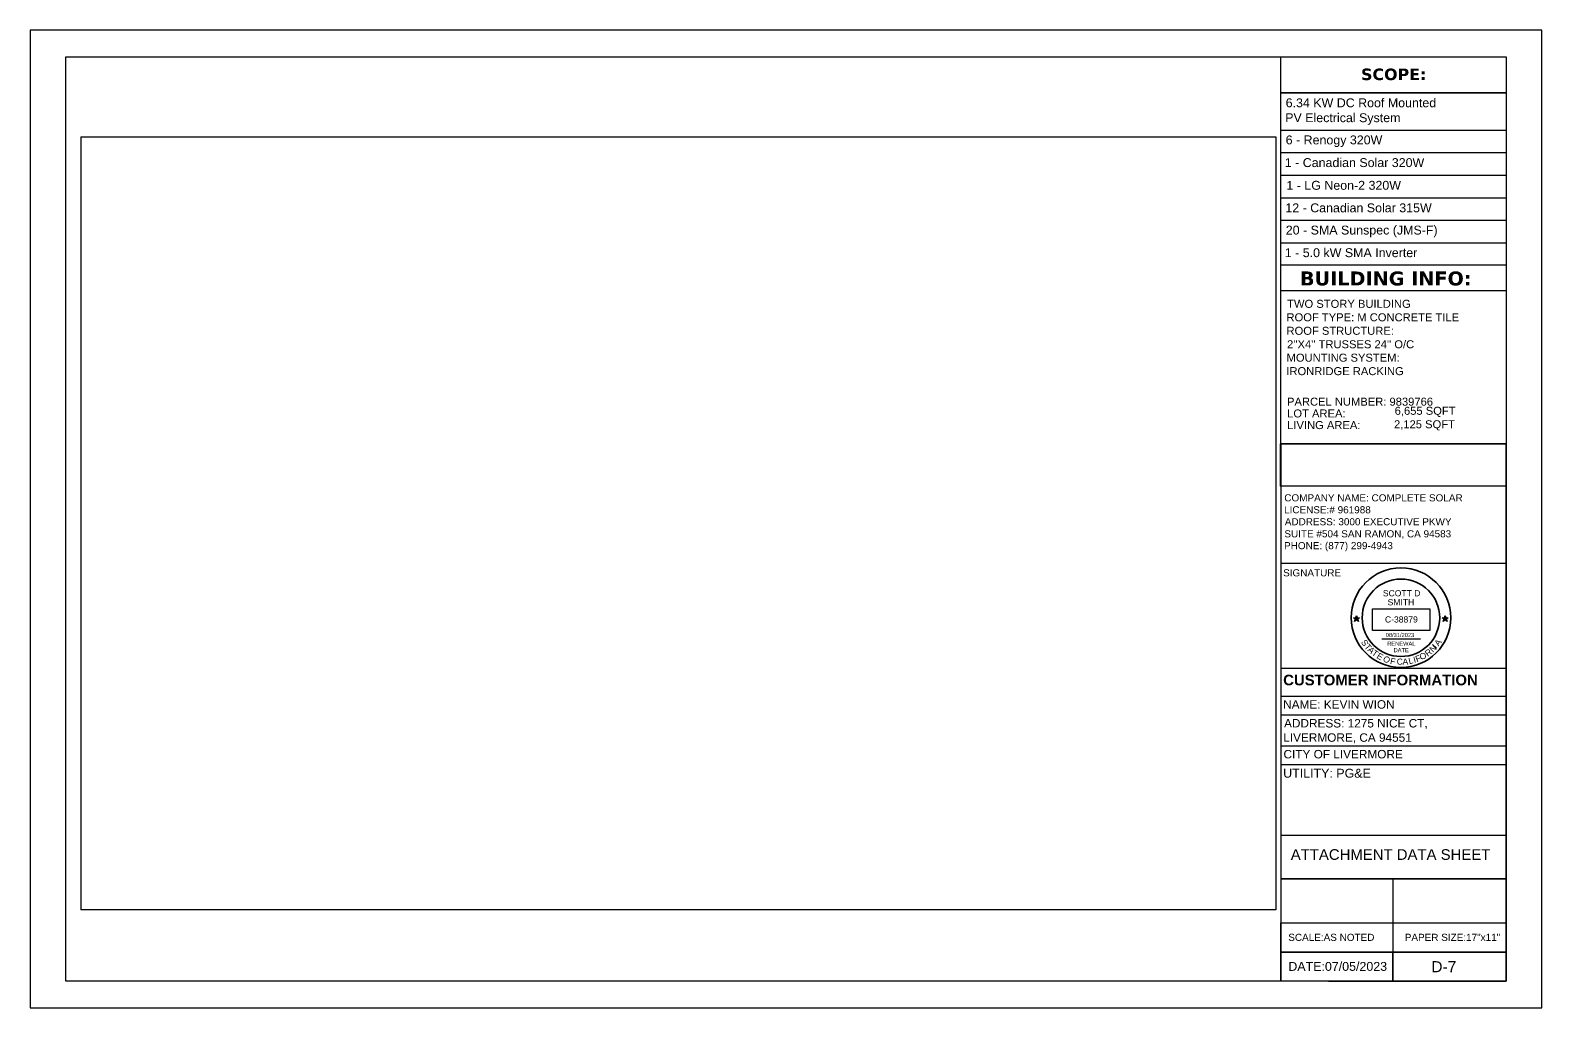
# Model space of a CAD drawing. Header units: millimetres. Extents: x -419 to 20046, y -14642 to 2638.
# Drawn here: x 2165 to 3865, y -13422 to -12322 of the extents above; entities that cross this region are included whole.
import ezdxf

# ---------------------------------------------------------------- set-up
doc = ezdxf.new("R2010")
doc.units = ezdxf.units.MM
for name, color, linetype in [('PDF14_0', 7, 'Continuous'), ('PDF14_PDF_Geometry', 7, 'Continuous'), ('PDF14_Text', 7, 'Continuous'), ('PDF5_Text', 7, 'Continuous'), ('PDF_Text', 7, 'Continuous')]:
    doc.layers.add(name, color=color, linetype=linetype)
doc.styles.add('PDF Arial', font='arial.ttf')
doc.styles.add('PDF Arial Bold', font='arialbd.ttf')
doc.styles.add('PDF Verdana Bold', font='verdanab.ttf')
doc.styles.get("Standard").update_dxf_attribs({"font": 'arial.ttf'})
picture_1 = doc.add_image_def('image56.png', size_in_pixel=(45, 240))
picture_2 = doc.add_image_def('image57.png', size_in_pixel=(3192, 4933))
picture_3 = doc.add_image_def('image15.png', size_in_pixel=(858, 321))

# ---------------------------------------------------------------- blocks, each defined once
blk = doc.blocks.new('star')
h = blk.add_hatch(color=256)
h.dxf.hatch_style = 1
h.paths.add_polyline_path([(116.5, 62.57), (116.86, 62.57), (116.68, 63.12)])
h.paths.add_polyline_path([(116.68, 62.02), (116.97, 62.23), (116.86, 62.57), (116.5, 62.57), (116.39, 62.23)])
h.paths.add_polyline_path([(116.5, 62.57), (115.92, 62.57), (116.39, 62.23)])
h.paths.add_polyline_path([(116.39, 62.23), (116.21, 61.67), (116.68, 62.02)])
h.paths.add_polyline_path([(116.68, 62.02), (117.15, 61.67), (116.97, 62.23)])
h.paths.add_polyline_path([(116.97, 62.23), (117.44, 62.57), (116.86, 62.57)])
for p, q in [((116.21, 61.67), (116.68, 63.12)), ((116.68, 63.12), (117.15, 61.67)), ((115.92, 62.57), (117.44, 62.57)), ((117.15, 61.67), (115.92, 62.57)), ((117.44, 62.57), (116.21, 61.67))]:
    blk.add_line(p, q)
blk = doc.blocks.new('a')
at = {"color": 1, "char_height": 15, "attachment_point": 1}
for s, insert, rotation in [('{\\C256;S}', (169, 149), 301.8504), ('{\\C256;T}', (176.1, 138.5), 308.5602), ('{\\C256;A}', (182.8, 131.2), 313.9392), ('{\\C256;T}', (190.6, 123.2), 324.7462), ('{\\C256;E}', (201.4, 115.5), 330.0103), ('{\\C256;O}', (299, 112.2), 12.6875), ('{\\C256;R}', (311.3, 116.8), 36.4598), ('{\\C256;N}', (322.6, 125.5), 43.0781), ('{\\C256;I}', (344.8, 127.8), 227.4846), ('{\\C256;A}', (335, 138.5), 54.6588), ('{\\C256;O}', (218.6, 109.1), 319.6464), ('{\\C256;A}', (258.4, 100.3), 1.6689), ('{\\C256;L}', (271.7, 101.5), 12.6875), ('{\\C256;I}', (283.7, 104.3), 13.6115), ('{\\C256;F}', (288.3, 105.4), 21.5682)]:
    blk.add_mtext_dynamic_manual_height_columns(s, width=30.733, gutter_width=125, heights=[0], dxfattribs=dict(at, insert=insert, rotation=rotation))
at = {"color": 1, "insert": (244.5, 100.5), "char_height": 15, "attachment_point": 1}
blk.add_mtext_dynamic_manual_height_columns('{\\C256;C}', width=30.733, gutter_width=125, heights=[0], dxfattribs=at)
blk = doc.blocks.new('1')
at = {"color": 1, "xscale": 0.1018808021228187, "yscale": 0.1018808021228187, "zscale": 0.1018808021228187}
blk.add_blockref('a', (510.97, 81.39), dxfattribs=at)
at = {"color": 1, "insert": (534.46, 91.84), "char_height": 1.528, "attachment_point": 1, "rotation": 347.3366}
blk.add_mtext_dynamic_manual_height_columns('{\\C256;F}', width=1.5282, gutter_width=12.74, heights=[0], dxfattribs=at)

msp = doc.modelspace()

# ---------------------------------------------------------------- linework, layer by layer
at = {"lineweight": 30}
msp.add_line((3685.371, -13007.215), (3729.154, -13007.215), dxfattribs=at)
at = {"lineweight": 35}
for radius in [56, 43.581]:
    msp.add_circle((3706.976, -12983.439), radius, dxfattribs=at)
at = {"layer": 'PDF14_0', "lineweight": 25}
for points in [[(2165.49, -12322.384), (2165.49, -13422.293), (3865.349, -13422.293), (3865.349, -12322.384)], [(3825.388, -12392.859), (3571.913, -12392.859)], [(3825.388, -12392.859), (3825.388, -12586.849), (3571.913, -12586.849), (3571.913, -12392.859)], [(2222.705, -13311.948), (2222.705, -12442.446), (3566.463, -12442.446), (3566.463, -13311.948)], [(3571.913, -12835.239), (3571.913, -12787.649), (3825.388, -12787.649), (3825.388, -12835.239)]]:
    msp.add_lwpolyline(points, close=True, dxfattribs=at)
for points in [[(3571.913, -12787.649), (3571.913, -12352.354)], [(3571.913, -12434.818), (3825.388, -12434.818)], [(3571.913, -12460.156), (3825.388, -12460.156)], [(3571.913, -12485.495), (3825.388, -12485.495)], [(3571.913, -12510.833), (3825.388, -12510.833)], [(3571.913, -12536.172), (3825.388, -12536.172)], [(3571.913, -12561.51), (3825.388, -12561.51)], [(3571.913, -12615.184), (3825.388, -12615.184)], [(3572.003, -12922.152), (3825.479, -12922.152)]]:
    msp.add_lwpolyline(points, dxfattribs=at)
at = {"layer": 'PDF14_PDF_Geometry', "lineweight": 25}
for points in [[(3825.388, -12352.354), (3825.388, -13392.322), (2205.45, -13392.322), (2205.45, -12352.354), (3825.388, -12352.354), (3825.388, -13392.322), (3571.913, -13392.322), (3571.913, -13359.537), (3825.388, -13359.537), (3571.913, -13359.537), (3571.913, -13326.569), (3825.388, -13326.569)], [(3825.388, -12870.204), (3825.388, -13326.569), (3825.388, -13359.537), (3825.388, -13392.322), (3825.388, -12787.649), (3571.913, -12787.649), (3571.913, -13392.322)], [(3571.913, -13040.217), (3825.388, -13040.217)], [(3571.913, -13071.55), (3825.388, -13071.55)], [(3571.913, -13092.62), (3825.388, -13092.62)], [(3571.913, -13127.494), (3825.479, -13127.494)], [(3571.913, -13148.655), (3825.479, -13148.655)], [(3571.913, -13228.212), (3825.479, -13228.212)], [(3575.454, -13277.345), (3825.388, -13277.345), (3571.913, -13277.345), (3825.388, -13277.345), (3697.788, -13277.345), (3697.788, -13326.569), (3825.388, -13326.569), (3825.388, -13277.345)], [(3697.788, -13326.569), (3697.788, -13359.537), (3697.788, -13392.322)]]:
    msp.add_lwpolyline(points, dxfattribs=at)
msp.add_lwpolyline([(3825.388, -13359.537), (3825.388, -13392.322), (3697.788, -13392.322), (3697.788, -13359.537)], close=True, dxfattribs=at)
at = {"layer": 'PDF14_PDF_Geometry', "color": 251, "lineweight": 25, "true_color": 0x525252}
msp.add_lwpolyline([(3625.496, -13392.322), (3825.388, -13392.322)], dxfattribs=at)

# ---------------------------------------------------------------- block references
at = {"xscale": 4.597039828451667, "yscale": 4.597039828451667, "zscale": 4.597039828451667, "rotation": 287.9700872862333}
for p in [(3219.061, -12562.692), (3318.762, -12562.714)]:
    msp.add_blockref('star', p, dxfattribs=at)
at = {"color": 1, "xscale": 4.51217474996896, "yscale": 4.51217474996896, "zscale": 4.51217474996896}
msp.add_blockref('1', (1284.239, -13442.812), dxfattribs=at)

# ---------------------------------------------------------------- texts
at = {"attachment_point": 1}
for s, width, heights, insert, char_height, line_spacing_factor in [('SCOTT D\\P  SMITH', 46.3475, [0], (3686.64, -12952.404), 6.8956, 0.88), ('RENEWAL\\P    DATE', 31.39541, [17.047], (3691.556, -13010.304), 4.597, 0.96)]:
    msp.add_mtext_dynamic_manual_height_columns(s, width=width, gutter_width=4.597, heights=heights, dxfattribs=dict(at, insert=insert, char_height=char_height, line_spacing_factor=line_spacing_factor))
for s, width, insert, char_height in [('C-38879', 41.58956, (3688.98, -12981.896), 6.8956), ('08/31/2023', 38.13279, (3689.837, -13000.568), 4.597)]:
    msp.add_mtext_dynamic_manual_height_columns(s, width=width, gutter_width=4.597, heights=[0], dxfattribs=dict(at, insert=insert, char_height=char_height))
at = {"layer": 'PDF14_Text', "attachment_point": 7}
for s, insert, char_height, style in [('SCOPE:', (3662.096, -12378.78), 12.9996, 'PDF Verdana Bold'), ('6.34 KW DC Roof Mounted', (3577.362, -12409.202), 9.99966, 'PDF Arial'), ('PV Electrical System', (3576.817, -12428.857), 9.99966, 'PDF Arial'), ('6 - Renogy 320W', (3577.362, -12453.832), 9.99966, 'PDF Arial'), ('1 - Canadian Solar 320W', (3576.363, -12476.499), 9.99966, 'PDF Arial'), ('20 - SMA Sunspec (JMS-F)', (3577.453, -12555.277), 9.99966, 'PDF Arial'), ('1 - 5.0 kW SMA Inverter', (3576.363, -12577.846), 9.99966, 'PDF Arial'), ('BUILDING INFO:', (3593.346, -12609.881), 15.74948, 'PDF Verdana Bold'), ('TWO STORY BUILDING', (3578.996, -12634.864), 8.99967, 'PDF Arial'), ('ROOF TYPE: M CONCRETE TILE', (3578.27, -12650.03), 8.99967, 'PDF Arial'), ('ROOF STRUCTURE:', (3578.27, -12665.197), 8.99967, 'PDF Arial'), ("2''X4'' TRUSSES 24'' O/C", (3578.906, -12680.364), 8.99967, 'PDF Arial'), ('MOUNTING SYSTEM:', (3578.361, -12695.44), 8.99967, 'PDF Arial'), ('IRONRIDGE RACKING', (3578.088, -12710.607), 8.99967, 'PDF Arial'), ('6,655 SQFT', (3699.91, -12757.552), 8.9997, 'PDF Arial'), ('2,125 SQFT', (3699.194, -12772.719), 8.9997, 'PDF Arial'), ('COMPANY NAME: COMPLETE SOLAR', (3575.818, -12852.631), 7.99975, 'PDF Arial'), ('LICENSE:# 961988', (3575.545, -12866.072), 7.99975, 'PDF Arial'), ('ADDRESS: 3000 EXECUTIVE PKWY', (3576.363, -12879.518), 7.99975, 'PDF Arial'), ('SUITE #504 SAN RAMON, CA 94583', (3575.909, -12894.491), 7.99975, 'PDF Arial'), ('PHONE: (877) 299-4943', (3575.545, -12908.702), 7.99975, 'PDF Arial'), ('SIGNATURE', (3574.455, -12937.001), 7.9998, 'PDF Arial'), ('CUSTOMER INFORMATION', (3574.546, -13059.684), 11.99963, 'PDF Arial Bold'), ('NAME: KEVIN WION', (3574.546, -13085.879), 9.49966, 'PDF Arial'), ('ADDRESS: 1275 NICE CT,', (3575.545, -13108.667), 9.49966, 'PDF Arial'), ('LIVERMORE, CA 94551', (3574.637, -13124.742), 9.49966, 'PDF Arial'), ('CITY OF LIVERMORE', (3574.91, -13141.824), 9.49966, 'PDF Arial'), ('UTILITY: PG&E', (3574.546, -13163.509), 9.99966, 'PDF Arial'), ('ATTACHMENT DATA SHEET', (3583.083, -13256.026), 11.99963, 'PDF Arial'), ('DATE:07/05/2023', (3580.359, -13380.875), 9.99966, 'PDF Arial'), ('D-7', (3741.108, -13382.332), 12.4996, 'PDF Arial')]:
    msp.add_mtext(s, dxfattribs=dict(at, insert=insert, char_height=char_height, style=style))
at = {"layer": 'PDF5_Text', "attachment_point": 7, "style": 'PDF Arial'}
for s, insert, char_height in [('1 - LG Neon-2 320W', (3578.132, -12502.047), 9.99966), ('12 - Canadian Solar 315W', (3576.987, -12527.386), 9.99966), ('PARCEL NUMBER: 9839766', (3578.859, -12744.943), 8.99967), ('LOT AREA:', (3579.033, -12758.203), 8.9997), ('LIVING AREA:', (3579.013, -12771.302), 8.99967)]:
    msp.add_mtext(s, dxfattribs=dict(at, insert=insert, char_height=char_height))
at = {"layer": 'PDF_Text', "insert": (3580.275, -13347.137), "char_height": 7.99975, "attachment_point": 7, "style": 'PDF Arial'}
msp.add_mtext('SCALE:AS NOTED           PAPER SIZE:17"x11"', dxfattribs=at)

# ---------------------------------------------------------------- pictures from other files: only their frames are drawn
at = {"color": 7, "true_color": 0xffffff}
image = msp.add_image(picture_3, insert=(3674.852, -12997.74), size_in_units=(64.617, 24.175), dxfattribs=dict(at, brightness=7, contrast=73))
image.dxf.flags = 15
at = {"layer": 'PDF14_0', "color": 7, "lineweight": 0}
image = msp.add_image(picture_2, insert=(3566.463, -13311.948), size_in_units=(869.565, 1343.89), rotation=90, dxfattribs=at)
image.dxf.flags = 15
image = msp.add_image(picture_1, insert=(3825.388, -12835.239), size_in_units=(47.544, 254.293), rotation=90, dxfattribs=at)
image.dxf.flags = 15

doc.saveas('drawing.dxf')
